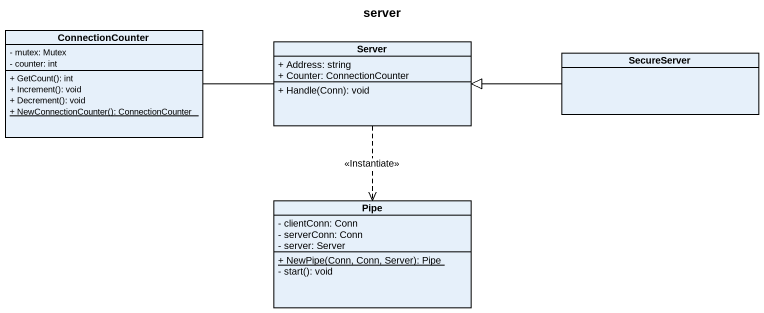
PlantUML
@startuml
title server
hide circle
hide empty members
skinparam classAttributeIconSize 0
class ConnectionCounter {
  - mutex: Mutex
  - counter: int
  + GetCount(): int
  + Increment(): void
  + Decrement(): void
  {static} + NewConnectionCounter(): ConnectionCounter
}
class Server {
  + Address: string
  + Counter: ConnectionCounter
  + Handle(Conn): void
}
class SecureServer
class Pipe {
  - clientConn: Conn
  - serverConn: Conn
  - server: Server
  {static} + NewPipe(Conn, Conn, Server): Pipe
  - start(): void
}
Server -left- ConnectionCounter
Server ..> Pipe : <<Instantiate>>
SecureServer -left-|> Server
@enduml
